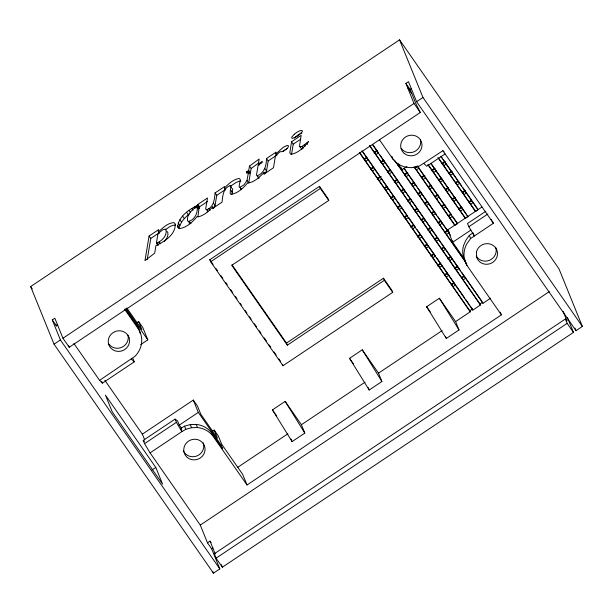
<?xml version="1.0" encoding="UTF-8"?>
<svg xmlns="http://www.w3.org/2000/svg" width="613" height="613" viewBox="0 0 613 613"><rect width="100%" height="100%" fill="white"/><g stroke="black" fill="none" stroke-linecap="round" stroke-linejoin="round"><path stroke-width="0.92" d="M258.226 177.042L258.249 177.923L259.161 178.122L256.479 175.134L258.142 165.219L262.149 162.545L262.31 161.319L258.311 164L259.146 165.203M276.647 155.219L275.812 154.016L276.103 152.093L266.509 158.514C266.433 165.38 264.502 172.989 257.483 175.709M225.676 189.915L224.412 188.107L224.672 186.498L215.071 192.919C214.596 199.271 213.722 207.317 206.696 209.769L205.646 209.133L207.493 197.984L197.899 204.405L197.585 205.891L199.263 208.297L199.577 206.819L207.692 201.386M258.311 164L259.184 159.012L249.499 166.046L248.709 170.414L246.533 171.878L246.334 173.119L248.549 171.64L250.227 174.054L248.717 182.873L247.039 180.46L248.549 171.64M207.409 211.033L207.401 211.929M156.392 243.185L157.84 234.427L159.709 232.158L163.05 229.637L165.318 229.101L166.077 229.86C167.18 235.844 161.61 241.346 156.392 243.185L158.07 245.591M158.284 231.959L158.69 229.599L149.089 236.013L144.959 260.678L154.691 253.161L155.978 245.529C164.583 241.698 175.9 234.327 175.211 223.829L173.916 222.619C167.633 222.925 162.744 228.013 158.284 231.959L159.119 233.162M147.25 259.437L150.767 238.426L149.089 236.013M197.899 216.856L198.857 209.638A3.057 0.881 -34.8 0 0 198.305 209.654M213.585 208.213L215.079 205.37L216.749 195.325L215.071 192.919M264.67 173.969L266.517 170.966L268.188 160.928L266.509 158.514M291.558 141.756L289.811 152.836L290.983 154.399C298.255 152.997 304.224 147.227 308.615 141.511L302.148 146.361L299.42 146.852L301.152 135.343L291.558 141.756L293.236 144.17L291.566 154.215M213.592 208.029L212.749 206.826L212.458 208.581L222.052 202.16C222.657 196.175 223.193 187.938 230.028 185.685L230.971 186.122L230.189 192.091L230.243 193.708L231.024 194.344C237.852 193.34 243.53 187.984 247.698 182.751L248.135 183.057C254.64 182.03 259.766 176.881 264.203 172.337L265.038 173.54M264.203 172.337L263.889 174.176L273.49 167.755L275.444 155.878L279.957 151.802L282.922 151.518L286.47 149.097L287.834 147.718L288.585 145.84L286.945 145.48L283.298 147.289L275.812 154.016M248.939 173.801L250.388 172.828L251.177 168.452L258.625 163.043M231.867 194.497L232.649 188.536M212.749 206.826C208.749 211.094 204.037 215.592 198.16 216.856L197.118 216.443C192.643 222.121 186.528 227.76 179.119 228.664L177.701 227.515C178.015 217.209 188.413 209.654 197.095 205.669L197.585 205.891M189.471 213.722C184.996 217.523 180.406 222.059 179.188 228.021L177.509 225.607M247.039 180.46L244.058 184.735L240.028 187.287L239.193 187.003L239.139 186.114L240.258 180.306L240.112 179.195L239.108 178.444C233.231 179.494 228.365 183.839 224.412 188.107M485.787 211.286L467.52 223.507L468.83 226.741L474.339 236.005L473.067 232.871L469.343 235.361L465.842 240.265L463.528 245.66A22.995 21.976 -22.1 0 0 465.719 262.387L466.991 265.521L501.403 314.867L247.039 484.998L212.619 435.651L211.347 432.517A22.995 21.976 -22.1 0 0 196.252 424.426L190.291 424.571L184.513 426.204L180.628 428.464L181.9 431.598L150.085 452.884L200.282 525.096L207.485 542.842L211.684 548.873L219.822 568.91L213.462 573.163L54.051 344.207L30.65 286.57L399.553 39.837L558.964 268.793L582.35 326.423L576.013 330.691L416.602 101.72L408.488 81.652L405.89 83.391L414.005 103.459L420.296 112.493L69.246 347.287L62.955 338.246L54.818 318.201L52.274 319.902L60.411 339.947L219.822 568.91M491.097 219.4L493.388 223.27L470.615 238.495L467.114 243.399A22.995 21.976 -22.1 0 0 466.991 265.521M164.338 241.422C166.629 239.062 168.644 235.66 167.755 232.266L166.997 231.515M294.263 134.201L291.842 137.013L291.711 137.963L292.393 138.369L297.68 136.155L302.171 131.826A6.345 1.824 -34.8 0 0 300.278 130.676A6.345 1.824 -34.8 0 0 294.347 134.178M294.416 138.117L295.941 136.615A6.345 1.824 -34.8 0 1 301.918 133.098M230.496 186.229L236.388 182.26L240.786 180.858M73.874 343.472L99.582 380.336L134.952 356.322A22.995 21.976 -22.1 0 0 138.745 329.533L137.473 326.4L126.163 310.163M165.196 229.844C168.284 227.645 171.609 224.887 175.594 225.032M282.746 151.334L287.03 148.499M150.767 238.426L158.89 232.994M216.749 195.325L225.607 189.402M268.188 160.928L277.045 154.997M293.236 144.17L300.615 139.228M52.274 319.902L56.465 325.932L57.737 325.074M420.296 112.493L416.043 104.026L410.089 89.414L411.377 88.556M54.051 344.207L60.411 339.947M62.955 338.246L414.005 103.459M416.602 101.72L422.962 97.467L399.553 39.837M383.47 278.21L391.86 290.263L392.711 292.355L283.014 365.716L210.65 261.782L209.807 259.697L319.496 186.329L327.886 198.374L328.737 200.466L231.76 265.329L287.344 345.165L384.32 280.302L383.47 278.21L286.493 343.073L287.344 345.165M364.099 158.92L366.643 157.219M374.275 152.116L376.819 150.415M210.65 261.782L320.346 188.413L319.496 186.329M364.612 159.457L366.995 157.863M374.152 153.074L377.332 150.951M365.777 161.334L368.321 159.633L379.562 175.778M375.953 154.53L378.497 152.829L372.788 144.63M137.006 322.561L138.599 321.496L142.798 327.526L147.802 339.847L140.661 344.621M370.811 168.56L373.355 166.859M380.987 161.755L383.531 160.054M370.528 169.632L373.708 167.502M380.865 162.721L384.044 160.591M372.489 170.973L375.033 169.272M382.665 164.169L385.209 162.468M377.524 178.207L380.068 176.498L386.274 185.417M387.7 171.395L390.243 169.694M377.24 179.272L381.217 176.613M387.577 172.36L390.757 170.23M397.906 165.449L399.5 164.384M379.202 180.613L381.746 178.912M389.378 173.808L391.922 172.107L380.006 154.997M397.891 163.571L402.166 169.717L406.925 166.529M384.236 187.846L386.78 186.145L392.987 195.057M394.412 181.042L396.956 179.341M404.588 174.23L407.132 172.529M416.028 166.575L414.756 167.426L455.03 225.27L457.574 223.569L452.54 216.343L449.996 218.044M384.749 188.375L387.132 186.781M394.289 182L397.469 179.87M404.618 175.088L407.798 172.958M414.955 168.177L417.338 166.583M379.485 139.802L393.109 159.403A22.995 21.976 -22.1 0 0 419.943 165.717L442.877 150.721L444.034 151.832M385.914 190.252L388.458 188.551M396.09 183.448L398.634 181.747M406.266 176.644L408.81 174.943L417.032 186.75M416.434 169.839L418.978 168.138M99.582 380.336L102.44 383.14L134.27 361.839L132.96 358.605M444.984 154.024L426.709 166.246L423.836 163.456M390.948 197.486L393.492 195.785L396.174 199.639M401.124 190.681L403.668 188.98M411.3 183.877L413.844 182.176M421.468 177.065L424.012 175.364M431.966 170.054L434.51 168.353M442.142 163.25L444.686 161.548M390.665 198.551L393.845 196.421M401.002 191.639L404.182 189.509M411.331 184.728L414.511 182.597M421.667 177.816L424.847 175.686M431.996 170.904L435.176 168.774M442.333 163.993L445.513 161.87M392.626 199.892L395.17 198.191M402.802 193.087L405.346 191.386M412.978 186.283L415.522 184.582M423.146 179.479L425.69 177.778M433.644 172.46L436.188 170.759M443.82 165.656L446.364 163.955L443.168 159.372M397.661 207.125L400.205 205.424M407.837 200.321L410.381 198.62M418.012 193.516L420.549 191.815L426.763 200.727M428.18 186.712L430.724 185.011M438.678 179.693L441.222 177.992M448.854 172.889L451.39 171.188M397.377 208.19L400.557 206.068M407.714 201.279L410.886 199.156M418.043 194.367L421.223 192.244M428.38 187.455L431.56 185.333M438.709 180.544L441.889 178.421M449.045 173.632L452.225 171.51M399.339 209.531L401.883 207.83M409.515 202.727L412.059 201.026L417.093 208.259L414.549 209.96M419.69 195.922L422.227 194.221M429.859 189.118L432.403 187.417L417.721 166.33M440.356 182.099L442.9 180.398M450.532 175.295L453.068 173.594M404.373 216.764L406.917 215.063L397.186 201.087M424.717 203.156L427.261 201.455L436.663 214.948M434.893 196.352L437.437 194.65M445.39 189.333L447.934 187.632M455.559 182.528L458.103 180.827M404.09 217.83L407.27 215.707M414.419 210.918L417.599 208.795M424.755 204.006L427.935 201.884M435.092 197.095L438.272 194.972M445.421 190.183L448.601 188.061M455.758 183.272L458.938 181.149M406.051 219.178L408.595 217.477L415.308 227.116L412.764 228.818M416.227 212.374L418.771 210.665L417.507 208.864M426.395 205.562L428.939 203.861M436.571 198.758L439.115 197.057M447.069 191.739L449.613 190.038M457.237 184.934L459.781 183.233L461.796 186.13M411.085 226.404L413.629 224.703M421.261 219.6L423.805 217.899M431.429 212.795L433.973 211.094M441.605 205.991L444.149 204.29M452.103 198.972L454.647 197.271M462.271 192.168L464.815 190.467L462.807 187.57M410.802 227.469L413.982 225.346M421.131 220.557L424.311 218.435M431.468 213.646L434.648 211.523M441.804 206.734L444.984 204.612M452.133 199.823L455.313 197.7M462.47 192.911L465.65 190.789M422.939 222.013L425.476 220.312L419.269 211.393M433.107 215.209L435.651 213.508M443.283 208.397L445.827 206.696M453.781 201.386L456.325 199.685L430.985 163.288M463.949 194.574L466.493 192.873L471.527 200.106L468.983 201.807M417.798 236.043L420.342 234.342M427.966 229.239L430.51 227.538M438.142 222.435L440.686 220.734M448.318 215.63L450.861 213.929L432.908 188.145M458.815 208.612L461.351 206.91M417.514 237.116L420.694 234.986M427.843 230.204L431.023 228.074M438.18 223.293L441.36 221.163M448.509 216.381L451.689 214.251M458.846 209.47L462.026 207.34M469.183 202.558L471.566 200.957M419.476 238.457L422.02 236.756M429.644 231.653L432.188 229.952M439.82 224.848L442.364 223.147M460.486 211.025L463.03 209.324M470.661 204.221L473.205 202.52M144.691 439.843L142.346 434.165L193.302 400.074L197.501 406.097L200.803 414.235L217.508 438.226L214.198 430.088L212.611 431.146M465.505 260.694L452.678 242.265L447.674 229.944L481.887 207.056M424.51 245.69L427.054 243.982M434.678 238.878L437.222 237.177M444.854 232.074L447.398 230.373M476.332 211.025L477.604 210.175M424.227 246.755L427.407 244.625M434.556 239.844L437.736 237.714M444.892 232.932L448.072 230.802M426.188 248.096L428.732 246.395M436.356 241.292L438.9 239.591L440.916 242.48M446.532 234.488L449.076 232.787L437.667 216.397M150.085 452.884L144.561 443.636L143.243 440.395L175.073 419.1L177.578 420.947L179.272 425.123L181.287 428.02M144.561 443.636L176.391 422.334L175.073 419.1M468.83 226.741L487.894 213.991M431.223 255.33L433.759 253.629M441.391 248.526L443.935 246.824L441.927 243.928M451.566 241.714L452.838 240.863M430.939 256.395L434.119 254.265M441.268 249.483L444.448 247.353M179.272 425.123L198.305 412.388L193.302 400.074M452.678 242.265L470.922 230.059M432.893 257.736L435.437 256.035L416.817 229.285M443.069 250.932L445.613 249.23L460.547 270.678M437.927 264.969L440.471 263.268M448.103 258.165L450.647 256.464M437.651 266.034L440.824 263.904M447.98 259.123L451.16 256.993M439.605 267.375L442.149 265.674M449.781 260.571L452.325 258.87M151.871 470.079L155.802 467.451L105.467 395.147L112.248 411.852L162.591 484.155L155.802 467.451M444.64 274.609L447.184 272.908M454.815 267.804L457.359 266.103M444.356 275.674L447.536 273.551M454.693 268.762L457.873 266.64M446.318 277.015L448.862 275.314M456.493 270.21L459.037 268.509M451.352 284.248L453.896 282.547L436.448 257.483M461.528 277.444L464.072 275.743L481.994 301.481M451.865 284.784L454.248 283.191M462.202 277.873L464.585 276.279M453.03 286.662L455.574 284.961M463.206 279.85L465.75 278.149M272.433 409.898L285.152 401.385L301.404 424.732L304.799 433.085L292.079 441.598L272.433 409.898L276.769 416.12M349.54 358.329L362.26 349.816L378.512 373.164L381.899 381.516L369.187 390.021L349.54 358.329L353.333 363.77M426.64 306.753L439.36 298.247L455.612 321.595L459.007 329.947L446.287 338.453L426.64 306.753L430.433 312.201M455.612 321.595L470.24 311.81L469.819 310.768L472.362 309.067L470.194 305.956M361.846 150.767L472.784 310.109L480.416 305.006L479.994 303.964L482.538 302.263L482.96 303.305L490.592 298.202M237.775 467.29L287.895 433.774M301.404 424.732L364.996 382.198M378.512 373.164L442.103 330.629M200.282 525.096L549.294 291.635M207.485 542.842L210.029 541.141L211.079 542.651M211.684 548.873L212.956 548.022M563.201 311.465L567.048 320.921L565.385 318.967L214.289 553.784L216.075 558.175L222.366 567.209L573.462 332.399L567.439 317.58M216.075 558.175L567.163 323.35L565.385 318.967M212.619 435.651A22.995 21.976 -22.1 0 0 197.524 427.552L191.562 427.705L185.785 429.338L181.9 431.598L176.391 422.334M189.256 221.278C194.926 219.17 197.899 212.895 197.179 207.225A3.057 0.881 -34.8 0 0 194.336 208.374C190.582 211.171 186.812 215.63 187.432 220.611L188.183 221.347L189.256 221.278L190.934 223.684M199.263 208.297L197.662 208.366L195.984 205.96M143.243 440.395L144.476 441.337M131.389 359.049L134.27 361.839M189.861 223.753L189.111 223.025L188.934 221.668M401.155 148.315L402.979 150.3A10.727 10.26 -22.1 0 0 415.537 151.051A10.727 10.26 -22.1 0 0 420.434 139.649M422.962 97.467L582.35 326.423M405.89 83.391L410.089 89.414M407.607 87.559L411.798 93.582M567.163 323.35L573.462 332.399M442.877 150.721L493.388 223.27M441.161 156.484L442.165 157.932M446.862 164.675L457.605 180.099M458.524 181.425L459.367 182.636M465.236 191.072L466.079 192.275M471.949 200.712L477.742 209.025M440.985 156.667L477.918 209.715M438.617 158.185L475.696 211.447M437.897 157.587L475.374 211.416M456.823 200.405L466.056 213.661M467.06 215.109L468.064 216.55L465.52 218.251L427.935 164.269M430.809 163.472L467.742 216.519M428.265 165.173L465.198 218.22M417.062 165.809L457.252 223.538M413.974 166.736L454.708 225.239M447.674 229.944L449.245 232.204M404.105 168.192L408.388 174.337M418.035 188.199L420.051 191.087M404.059 168.552L450.509 235.277M396.366 162.422L464.991 261M394.412 160.054L466.792 263.935M392.427 172.828L411.637 200.428M425.981 221.032L436.724 236.457M437.644 237.783L438.487 238.986M444.356 247.422L445.199 248.625M461.558 272.126L463.566 275.022M372.566 144.752L482.96 303.305M369.746 145.61L479.994 303.964M369.478 145.664L480.416 305.006M362.62 151.434L367.9 159.028M454.317 283.152L455.16 284.355M456.118 285.735L464.777 298.179M465.865 299.734L469.114 304.4M359.57 152.415L469.819 310.768M359.302 152.468L470.24 311.81M306.623 143.197L307.458 144.4M304.286 144.929L305.121 146.139M302.148 146.361L303.404 148.17M300.324 147.051L302.002 149.465M320.346 188.413L328.737 200.466M384.32 280.302L392.711 292.355M264.839 168.56L266.517 170.966M249.499 166.046L251.177 168.452M248.709 170.414L250.388 172.828M246.533 171.878L247.368 173.081M240.028 187.287L241.706 189.693L240.871 189.409L240.817 188.528M230.028 185.685L231.706 188.099M230.595 189.884L232.273 192.29M213.401 202.957L215.079 205.37M208.841 208.635L210.098 210.443M206.696 209.769L207.953 211.577M197.899 204.405L199.577 206.819M197.095 205.669L198.773 208.083M194.214 206.834L195.049 208.037M232.005 264.801L286.493 343.073M191.739 208.389L192.995 210.198M188.996 210.336L190.26 212.144M186.582 212.297L188.26 214.703M182.659 216.136L184.337 218.55M209.807 259.697L213.071 264.387M215.791 268.287L217.423 270.632M220.688 275.321L222.864 278.448M225.584 282.355L227.216 284.7M230.48 289.39L232.656 292.516M235.377 296.424L237.009 298.769M240.273 303.458L241.361 305.021M245.169 310.492L246.801 312.837M249.522 316.745L251.154 319.089M254.418 323.779L256.594 326.905M259.314 330.805L260.946 333.15M264.211 337.84L266.387 340.966M269.107 344.874L270.739 347.219M274.003 351.908L276.179 355.034M278.9 358.942L280.532 361.287M179.908 219.745L181.586 222.159M178.214 222.963L179.893 225.377M159.127 241.989L160.391 243.798M157.326 242.993L158.583 244.802M214.198 430.088L218.397 436.111L221.699 444.249L242.671 474.37L247.039 484.998M126.822 307.971L141.902 329.633L138.599 321.496M125.88 308.354L147.802 339.847M198.305 412.388L221.301 445.413L222.657 448.754L211.347 432.517M124.554 309.159L138.745 329.533M180.628 428.464L181.64 429.912M104.869 380.336L142.346 434.165M30.65 286.57L32.29 288.922M439.36 298.247L459.007 329.947M362.26 349.816L381.899 381.516M285.152 401.385L304.799 433.085M476.362 256.188L476.669 256.786A10.727 10.26 -22.1 0 0 490.231 259.973A10.727 10.26 -22.1 0 0 495.695 247.261M500.308 312.209L501.403 314.867M574.948 328.078L576.013 330.691M469.343 235.361L470.615 238.495M472.362 309.067L472.784 310.109M401.454 167.954L402.166 169.717M391.837 156.277L393.109 159.403M445.613 336.782L446.287 338.453M368.168 387.516L369.187 390.021M282.447 364.329L283.014 365.716M291.06 439.092L292.079 441.598M196.252 424.426L197.524 427.552M190.291 424.571L191.562 427.705M184.513 426.204L185.785 429.338M221.301 564.596L222.366 567.209M210.029 541.141L215.27 554.037M212.742 571.393L213.462 573.163M101.781 381.516L102.44 383.14M68.533 345.533L69.246 347.287M55.783 324.239L56.465 325.932M203.248 442.854A10.727 10.26 -22.1 0 1 196.934 455.949A10.727 10.26 -22.1 0 1 183.341 450.823M137.473 326.4A22.995 21.976 -22.1 0 1 140.093 333.28M127.987 335.242A10.727 10.26 -22.1 0 1 121.857 347.295A10.727 10.26 -22.1 0 1 108.716 343.908M476.401 252.211L476.722 257.529L477.941 259.92A10.727 10.26 -22.1 0 0 494.178 261.238A10.727 10.26 -22.1 0 0 493.204 245.484A10.727 10.26 -22.1 0 0 477.305 249.637L476.401 252.211M404.251 153.434L402.427 151.449A10.727 10.26 -22.1 0 1 409.768 135.335A10.727 10.26 -22.1 0 1 421.552 148.131A10.727 10.26 -22.1 0 1 404.251 153.434M203.309 443.605L201.485 441.621A10.727 10.26 -22.1 0 0 184.184 446.923A10.727 10.26 -22.1 0 0 195.961 459.719A10.727 10.26 -22.1 0 0 203.309 443.605M129.006 337.525L127.788 335.135A10.727 10.26 -22.1 0 0 109.804 335.962A10.727 10.26 -22.1 0 0 117.665 351.379A10.727 10.26 -22.1 0 0 129.006 337.525"/></g></svg>
